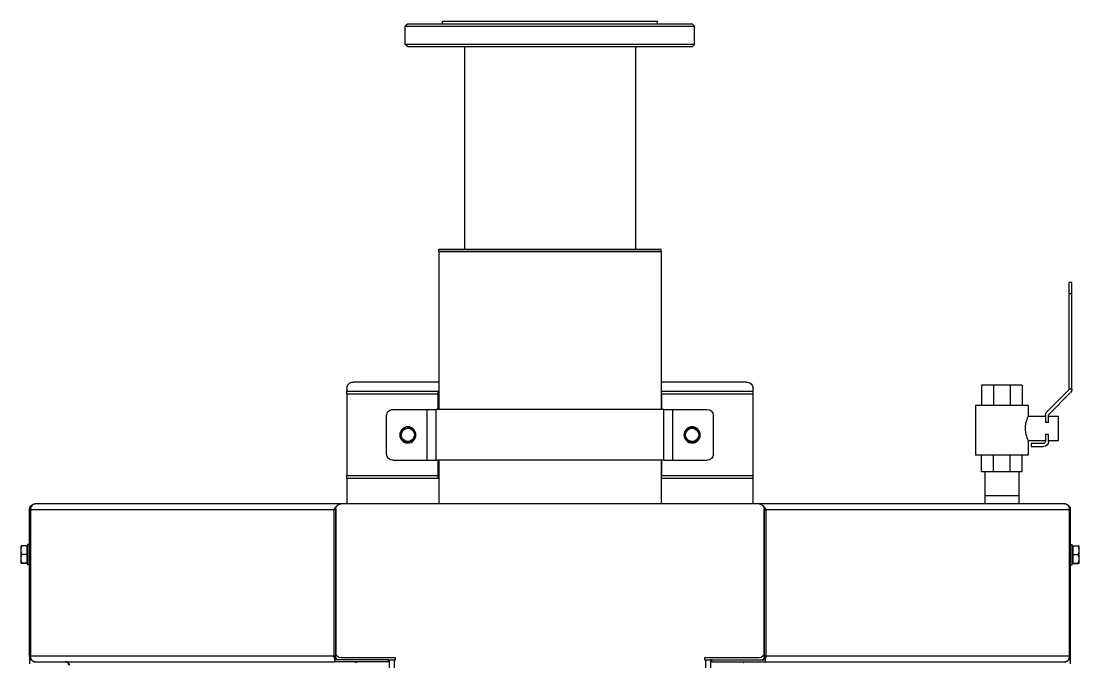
# Model space of a CAD drawing. Extents: x -3873 to 164127, y 7129 to 96529.
# Drawn here: x 53963 to 55005, y 27692 to 28323 of the extents above; entities that cross this region are included whole.
import ezdxf

# ---------------------------------------------------------------- set-up
doc = ezdxf.new("R2010")
doc.units = 0
doc.layers.add('LAYOUT-KROMEKA', color=1, linetype='CONTINUOUS')

# ---------------------------------------------------------------- blocks, each defined once
blk = doc.blocks.new('artik seperatoru-ust')
at = {"layer": 'LAYOUT-KROMEKA'}
for p, q in [((4442.4, 520.9), (4438, 520.9)), ((4438, 520.9), (4438, 520.9)), ((4438, 520.9), (4438, 520.9)), ((4450.9, 520.9), (4442.4, 520.9)), ((4455, 520.9), (4450.9, 520.9)), ((4455, 520.9), (4455, 520.9)), ((4346.4, 512.5), (4339, 512.5)), ((4346.4, 512.5), (4346.4, 511.8)), ((4491.1, 512.5), (4346.4, 512.5)), ((4346.4, 511.8), (4346.4, 212.5)), ((4346.4, 511.8), (4491.1, 511.8)), ((4436.5, 514.5), (4456.5, 514.5)), ((4436.5, 512.5), (4436.5, 514.5)), ((4437.9, 515.1), (4437.9, 520.1)), ((4438.1, 515.1), (4437.9, 515.1)), ((4438.1, 515.1), (4438.1, 520.1)), ((4446.8, 515.1), (4438.1, 515.1)), ((4438.8, 515.1), (4438.8, 514.5)), ((4446.8, 515.1), (4446.8, 520.1)), ((4455.1, 515.1), (4446.8, 515.1)), ((4454.2, 515.1), (4454.2, 514.5)), ((4455.1, 515.1), (4455.1, 520.1)), ((4456.5, 512.5), (4456.5, 514.5)), ((4491.1, 511.8), (4491.1, 512.5)), ((4491.1, 212.5), (4491.1, 511.8)), ((4584.7, 491.3), (4605.9, 512.5)), ((4609.5, 514), (4609.5, 511)), ((4609.5, 514), (4703.5, 514)), ((4703.5, 511), (4609.5, 511)), ((4703.5, 514), (4703.5, 511)), ((4703.5, 514), (4714.5, 514)), ((4714.5, 511), (4703.5, 511)), ((4714.5, 514), (4714.5, 511)), ((4341, 507.1), (4341, 507.1)), ((4341, 507.1), (4341, 507)), ((4341, 212.4), (4341, 507)), ((4496.5, 507.1), (4496.5, 206)), ((4559, 501), (4583, 501)), ((4559, 491), (4559, 501)), ((4583, 491), (4583, 501)), ((4608.1, 510.4), (4586.8, 489.2)), ((4558, 491), (4565.2, 491)), ((4565.2, 488), (4565.2, 491)), ((4576.8, 491), (4576.8, 488)), ((4576.8, 491), (4584, 491)), ((4553, 474), (4553, 486)), ((4556, 486), (4556, 474)), ((4565.2, 488), (4558, 488)), ((4559, 471), (4559, 488)), ((4584, 488), (4576.8, 488)), ((4583, 471), (4583, 488)), ((4544.5, 471), (4544.5, 419)), ((4559, 471), (4544.5, 471)), ((4556, 474), (4553, 474)), ((4593.5, 471), (4583, 471)), ((4593.5, 471), (4593.5, 419)), ((4504.5, 461.9), (4496.5, 461.9)), ((4504.5, 461.9), (4504.5, 428.2)), ((4528.5, 461.7), (4504.5, 461.7)), ((4528.5, 465), (4544.5, 465)), ((4528.5, 453.3), (4528.5, 465)), ((4613.5, 465), (4593.5, 465)), ((4613.5, 465), (4613.5, 453.3)), ((4528.5, 453.3), (4544.5, 453.3)), ((4528.5, 436.7), (4528.5, 453.3)), ((4613.5, 453.3), (4593.5, 453.3)), ((4613.5, 453.3), (4613.5, 436.7)), ((4504.5, 428.2), (4496.5, 428.2)), ((4528.5, 428.3), (4504.5, 428.3)), ((4528.5, 436.7), (4544.5, 436.7)), ((4528.5, 425), (4528.5, 436.7)), ((4613.5, 436.7), (4593.5, 436.7)), ((4613.5, 436.7), (4613.5, 425)), ((4528.5, 425), (4544.5, 425)), ((4593.5, 419), (4544.5, 419)), ((4613.5, 425), (4593.5, 425)), ((4341, 212.4), (4343, 212.4)), ((4341, 159.4), (4341, 212.4)), ((4343, 159.4), (4343, 212.4)), ((4346.4, 212.5), (4346.4, 211.1)), ((4491.1, 212.5), (4346.4, 212.5)), ((4491.1, 211.1), (4346.4, 211.1)), ((4350, 211), (4491.5, 211)), ((4353.5, 211.1), (4353.5, 211)), ((4491.1, 211.1), (4491.1, 212.5)), ((4345, 206), (4345, 152.1)), ((4496.5, 206), (4496.5, -206)), ((4496.5, 200), (4521.5, 200)), ((4521.5, 200), (4524.5, 200)), ((4521.5, 200), (4521.5, 110)), ((4524.5, 110), (4524.5, 200)), ((4524.5, 110), (4524.5, 200)), ((4524.5, 200), (4604.5, 200)), ((4604.5, 200), (4607.5, 200)), ((4604.5, 200), (4604.5, 110)), ((4604.5, 200), (4604.5, 110)), ((4607.5, 200), (4610.5, 200)), ((4607.5, 110), (4607.5, 200)), ((4616.5, 194), (4616.5, 109.5)), ((4142, 158.5), (4343, 158.5)), ((4341, 159.4), (4343, 159.4)), ((4343, 159.4), (4343, 158.5)), ((4343, 153.1), (4343, 158.5)), ((4545.5, 160.9), (4583.5, 160.9)), ((4343, 153.1), (4142, 153.1)), ((4343, 152.1), (4343, 153.1)), ((4345, 152.1), (4343, 152.1)), ((4539.5, 120.9), (4539.5, 154.9)), ((4589.5, 120.9), (4589.5, 154.9)), ((4947, 140.5), (4949, 142.5)), ((4947, -140.5), (4947, 140.5)), ((4949, 142.5), (4949, -142.5)), ((4949, 142.5), (4967, 142.5)), ((4967, -142.5), (4967, 142.5)), ((4969, 140.5), (4967, 142.5)), ((4969, 140.5), (4969, -140.5)), ((4539.5, 120.9), (4589.5, 120.9)), ((4539.5, 112), (4539.5, 120.9)), ((4589.5, 112), (4589.5, 120.9)), ((4539.5, 109.5), (4496.5, 109.5)), ((4521.5, 110), (4524.5, 110)), ((4521.5, 110), (4521.5, 109.5)), ((4524.5, 109.5), (4524.5, 110)), ((4539.5, 110), (4524.5, 110)), ((4539.5, 112), (4589.5, 112)), ((4539.5, 112), (4539.5, -112)), ((4589.5, 112), (4589.5, -112)), ((4604.5, 110), (4589.5, 110)), ((4745, 109.5), (4589.5, 109.5)), ((4604.5, 110), (4607.5, 110)), ((4604.5, 110), (4604.5, 109.5)), ((4607.5, 109.5), (4607.5, 110)), ((4745, -109.5), (4745, 109.5)), ((4745, 109.5), (4745, -109.5)), ((4745, 109.5), (4747, 109.5)), ((4747, 109.5), (4747, -109.5)), ((4969, 106), (4972, 106)), ((4972, -106), (4972, 106)), ((4947, 84.2), (4747, 84.2)), ((4947, -84.1), (4747, -84.1)), ((4539.5, -109.5), (4496.5, -109.5)), ((4521.5, -109.5), (4521.5, -110)), ((4521.5, -110), (4524.5, -110)), ((4521.5, -110), (4521.5, -200)), ((4524.5, -110), (4524.5, -109.5)), ((4524.5, -200), (4524.5, -110)), ((4524.5, -110), (4539.5, -110)), ((4524.5, -200), (4524.5, -110)), ((4539.5, -112), (4589.5, -112)), ((4539.5, -120.9), (4539.5, -112)), ((4745, -109.5), (4589.5, -109.5)), ((4589.5, -110), (4604.5, -110)), ((4589.5, -120.9), (4589.5, -112)), ((4604.5, -109.5), (4604.5, -110)), ((4604.5, -110), (4607.5, -110)), ((4604.5, -110), (4604.5, -200)), ((4604.5, -110), (4604.5, -200)), ((4607.5, -110), (4607.5, -109.5)), ((4607.5, -200), (4607.5, -110)), ((4616.5, -109.5), (4616.5, -194)), ((4745, -109.5), (4747, -109.5)), ((4969, -106), (4972, -106)), ((4539.5, -120.9), (4589.5, -120.9)), ((4539.5, -154.9), (4539.5, -120.9)), ((4589.5, -154.9), (4589.5, -120.9)), ((4947, -140.5), (4949, -142.5)), ((4949, -142.5), (4967, -142.5)), ((4969, -140.5), (4967, -142.5)), ((4142, -153.1), (4343, -153.1)), ((4343, -153.1), (4343, -152.1)), ((4343, -152.1), (4345, -152.1)), ((4343, -158.5), (4343, -153.1)), ((4345, -152.1), (4345, -206)), ((4343, -158.5), (4142, -158.5)), ((4343, -159.4), (4341, -159.4)), ((4341, -159.4), (4341, -212.4)), ((4343, -159.4), (4343, -158.5)), ((4343, -159.4), (4343, -212.4)), ((4545.5, -160.9), (4583.5, -160.9)), ((4521.5, -200), (4496.5, -200)), ((4496.5, -206), (4496.5, -507.1)), ((4521.5, -200), (4524.5, -200)), ((4604.5, -200), (4524.5, -200)), ((4604.5, -200), (4607.5, -200)), ((4610.5, -200), (4607.5, -200)), ((4341, -507), (4341, -212.4)), ((4343, -212.4), (4341, -212.4)), ((4346.4, -211.1), (4346.4, -212.5)), ((4491.1, -211.1), (4346.4, -211.1)), ((4346.4, -212.5), (4346.4, -511.8)), ((4346.4, -212.5), (4491.1, -212.5)), ((4491.5, -211), (4350, -211)), ((4353.5, -211), (4353.5, -211.1)), ((4491.1, -211.1), (4491.1, -212.5)), ((4491.1, -511.8), (4491.1, -212.5)), ((4341, -507), (4341, -507.1)), ((4341, -507.1), (4341, -507.1)), ((4346.4, -512.5), (4339, -512.5)), ((4346.4, -511.8), (4346.4, -512.5)), ((4491.1, -511.8), (4346.4, -511.8)), ((4346.4, -512.5), (4491.1, -512.5)), ((4436.5, -512.5), (4436.5, -514.5)), ((4456.5, -514.5), (4436.5, -514.5)), ((4437.9, -515.1), (4438.1, -515.1)), ((4437.9, -515.1), (4437.9, -520.1)), ((4438, -520.9), (4442.4, -520.9)), ((4438, -520.9), (4438, -520.9)), ((4438, -520.9), (4438, -520.9)), ((4438.1, -515.1), (4438.1, -520.1)), ((4438.1, -515.1), (4446.8, -515.1)), ((4438.8, -515.1), (4438.8, -514.5)), ((4442.4, -520.9), (4450.9, -520.9)), ((4446.8, -515.1), (4446.8, -520.1)), ((4446.8, -515.1), (4455.1, -515.1)), ((4450.9, -520.9), (4455, -520.9)), ((4454.2, -515.1), (4454.2, -514.5)), ((4455, -520.9), (4455, -520.9)), ((4455.1, -515.1), (4455.1, -520.1)), ((4456.5, -512.5), (4456.5, -514.5)), ((4491.1, -511.8), (4491.1, -512.5))]:
    blk.add_line(p, q, dxfattribs=at)
for centre in [(4564.5, 140), (4564.5, -140)]:
    blk.add_circle(centre, 8, dxfattribs=at)
for centre, radius, start, end in [((4609.5, 509), 5, 90, 135), ((4609.5, 509), 2, 90, 135), ((4558, 486), 5, 90, 180), ((4584, 492), 1, 270, 315), ((4558, 486), 2, 90, 180), ((4584, 492), 4, 270, 315), ((4350, 206), 5, 90, 180), ((4491.5, 206), 5, 0, 90), ((4610.5, 194), 6, 0, 90), ((4545.5, 154.9), 6, 90, 180), ((4583.5, 154.9), 6, 0, 90), ((4564.5, 140), 6.5, 58.5, 118.5), ((4564.5, 140), 6.5, 118.5, 178.5), ((4564.5, 140), 6.5, 178.5, 238.5), ((4564.5, 140), 6.5, 298.5, 358.5), ((4564.5, 140), 6.5, 358.5, 58.5), ((4564.5, 140), 6.5, 238.5, 298.5), ((4564.5, -140), 6.5, 110.3831, 170.3831), ((4564.5, -140), 6.5, 50.3831, 110.3831), ((4564.5, -140), 6.5, 350.3831, 50.3831), ((4564.5, -140), 6.5, 170.3831, 230.3831), ((4564.5, -140), 6.5, 230.3831, 290.3831), ((4564.5, -140), 6.5, 290.3831, 350.3831), ((4545.5, -154.9), 6, 180, 270), ((4583.5, -154.9), 6, 270, 0), ((4610.5, -194), 6, 270, 0), ((4350, -206), 5, 180, 270), ((4491.5, -206), 5, 270, 0)]:
    blk.add_arc(centre, radius, start, end, dxfattribs=at)
for centre, major_axis, start_param, end_param in [((4346.4, 208.7), (-5.4, 0), 4.712389, 5.393465), ((4346.4, 208.7), (-3.4, 0), 4.712389, 6.283185), ((4337.6, 192.9), (0, -4.81), 0.959128, 1.570796), ((4337.6, -192.9), (0, 4.81), 4.712389, 5.324057), ((4346.4, -208.7), (-3.4, 0), 0, 1.570796), ((4346.4, -208.7), (5.4, 0), 4.031313, 4.712389)]:
    blk.add_ellipse(centre, major_axis=major_axis, ratio=0.707107, start_param=start_param, end_param=end_param, dxfattribs=at)
for points, weights in [([(4438, 520.9), (4437.9, 520.9), (4437.9, 520.1)], [1, 1.0379548493, 1]), ([(4438.1, 520.1), (4438.1, 520.9), (4438, 520.9)], [1, 1.0379548493, 1]), ([(4442.4, 520.9), (4440.4, 520.9), (4438.1, 520.1)], [1, 1.0379548493, 1]), ([(4446.8, 520.1), (4444.4, 520.9), (4442.4, 520.9)], [1, 1.0379548493, 1]), ([(4450.9, 520.9), (4449, 520.9), (4446.8, 520.1)], [1, 1.0379548493, 1]), ([(4455.1, 520.1), (4452.9, 520.9), (4450.9, 520.9)], [1, 1.0379548493, 1]), ([(4455, 520.9), (4455.1, 520.9), (4455.1, 520.1)], [1.00341059011, 1.03616516533, 1]), ([(4561.4, 145.7), (4562.9, 146.5), (4564.7, 147.5)], [1, 1.0379548493, 1]), ([(4564.7, 147.5), (4566.4, 146.5), (4567.9, 145.5)], [1, 1.0379548493, 1]), ([(4557.9, 136.4), (4558, 138.4), (4558, 140.2)], [1, 1.0379548493, 1]), ([(4561.1, 134.5), (4559.6, 135.4), (4557.9, 136.4)], [1, 1.0379548493, 1]), ([(4558, 140.2), (4558, 141.9), (4558.1, 143.9)], [1, 1.0379548493, 1]), ([(4558.1, 143.9), (4559.9, 144.9), (4561.4, 145.7)], [1, 1.0379548493, 1]), ([(4570.9, 136.1), (4569.1, 135.1), (4567.6, 134.3)], [1, 1.0379548493, 1]), ([(4567.9, 145.5), (4569.4, 144.6), (4571.1, 143.6)], [1, 1.0379548493, 1]), ([(4571, 139.8), (4571, 138.1), (4570.9, 136.1)], [1, 1.0379548493, 1]), ([(4571.1, 143.6), (4571, 141.6), (4571, 139.8)], [1, 1.0379548493, 1]), ([(4564.3, 132.5), (4562.6, 133.5), (4561.1, 134.5)], [1, 1.0379548493, 1]), ([(4567.6, 134.3), (4566.1, 133.5), (4564.3, 132.5)], [1, 1.0379548493, 1]), ([(4558.1, -138.9), (4558.4, -137.2), (4558.7, -135.2)], [1, 1.0379548493, 1]), ([(4558.7, -135.2), (4560.6, -134.5), (4562.2, -133.9)], [1, 1.0379548493, 1]), ([(4562.2, -133.9), (4563.9, -133.3), (4565.8, -132.6)], [1, 1.0379548493, 1]), ([(4565.8, -132.6), (4567.3, -133.9), (4568.6, -135)], [1, 1.0379548493, 1]), ([(4568.6, -135), (4570, -136.1), (4571.5, -137.4)], [1, 1.0379548493, 1]), ([(4557.5, -142.6), (4557.8, -140.6), (4558.1, -138.9)], [1, 1.0379548493, 1]), ([(4560.4, -145), (4559, -143.9), (4557.5, -142.6)], [1, 1.0379548493, 1]), ([(4563.2, -147.4), (4561.7, -146.1), (4560.4, -145)], [1, 1.0379548493, 1]), ([(4570.3, -144.8), (4568.4, -145.5), (4566.8, -146.1)], [1, 1.0379548493, 1]), ([(4570.9, -141.1), (4570.6, -142.8), (4570.3, -144.8)], [1, 1.0379548493, 1]), ([(4571.5, -137.4), (4571.2, -139.4), (4570.9, -141.1)], [1, 1.0379548493, 1]), ([(4566.8, -146.1), (4565.1, -146.7), (4563.2, -147.4)], [1, 1.0379548493, 1]), ([(4437.9, -520.1), (4437.9, -520.9), (4438, -520.9)], [1, 1.0379548493, 1]), ([(4438, -520.9), (4438.1, -520.9), (4438.1, -520.1)], [1, 1.0379548493, 1]), ([(4438.1, -520.1), (4440.4, -520.9), (4442.4, -520.9)], [1, 1.0379548493, 1]), ([(4442.4, -520.9), (4444.4, -520.9), (4446.8, -520.1)], [1, 1.0379548493, 1]), ([(4446.8, -520.1), (4449, -520.9), (4450.9, -520.9)], [1, 1.0379548493, 1]), ([(4450.9, -520.9), (4452.9, -520.9), (4455.1, -520.1)], [1, 1.0379548493, 1]), ([(4455.1, -520.1), (4455.1, -520.9), (4455, -520.9)], [1, 1.03616516533, 1.00341059011])]:
    blk.add_rational_spline(points, weights, degree=2, dxfattribs=at)
for points, knots in [([(4346.4, 512.5), (4344.8, 512.5), (4343.2, 511.8), (4342.2, 510.5), (4341.4, 509.6), (4341, 508.3), (4341, 507.1)], [0, 0, 0, 0, 0.882368, 0.882368, 0.882368, 1.570796, 1.570796, 1.570796, 1.570796]), ([(4341, 507), (4341, 508.4), (4341.7, 509.8), (4343, 510.7), (4343.9, 511.4), (4345.2, 511.8), (4346.4, 511.8)], [-1.570796, -1.570796, -1.570796, -1.570796, -0.688428, -0.688428, -0.688428, 0, 0, 0, 0]), ([(4496.5, 507.1), (4496.5, 508.8), (4495.7, 510.4), (4494.4, 511.4), (4493.4, 512.1), (4492.3, 512.5), (4491.1, 512.5)], [0, 0, 0, 0, 0.91855, 0.91855, 0.91855, 1.570796, 1.570796, 1.570796, 1.570796]), ([(4491.1, 511.8), (4492.8, 511.7), (4494.4, 510.9), (4495.4, 509.8), (4496.1, 509), (4496.5, 508.1), (4496.5, 507.1)], [0, 0, 0, 0, 0.91855, 0.91855, 0.91855, 1.570796, 1.570796, 1.570796, 1.570796]), ([(4583, 471), (4583, 471), (4582.7, 470.9), (4581.5, 470.3), (4580.5, 469.9), (4578.4, 469.2), (4577.1, 468.8), (4574.9, 468.4), (4574.1, 468.3), (4572.6, 468.1), (4571.8, 468.1), (4571, 468.1), (4570.2, 468.1), (4569.4, 468.1), (4567.9, 468.3), (4567.1, 468.4), (4564.9, 468.8), (4563.6, 469.2), (4561.5, 469.9), (4560.5, 470.3), (4559.3, 470.9), (4559, 471), (4559, 471)], [5.516737, 5.516737, 5.516737, 5.516737, 5.976028, 5.976028, 6.435319, 6.435319, 6.895484, 6.895484, 7.125566, 7.125566, 7.355649, 7.355649, 7.355649, 7.585731, 7.585731, 7.815814, 7.815814, 8.275979, 8.275979, 8.73527, 8.73527, 9.194561, 9.194561, 9.194561, 9.194561]), ([(4494.5, 210), (4494.4, 210.1), (4494.4, 210.1), (4494.4, 210.1), (4493.4, 211.2), (4492.3, 212), (4491.1, 212.5)], [0.8941504, 0.8941504, 0.8941504, 0.8941504, 0.9185497, 0.9185497, 0.9185497, 1.5707963, 1.5707963, 1.5707963, 1.5707963]), ([(4337.6, -473.3), (4338.7, -473.3), (4339.8, -474), (4340.4, -475.1), (4340.8, -475.7), (4341, -476.5), (4341, -477.3)], [-3.141593, -3.141593, -3.141593, -3.141593, -2.170949, -2.170949, -2.170949, -1.570796, -1.570796, -1.570796, -1.570796]), ([(4337.6, -474), (4338.7, -474), (4339.8, -474.6), (4340.4, -475.5), (4340.8, -476), (4341, -476.7), (4341, -477.4)], [-3.141593, -3.141593, -3.141593, -3.141593, -2.170949, -2.170949, -2.170949, -1.570796, -1.570796, -1.570796, -1.570796]), ([(4346.4, -511.8), (4344.8, -511.8), (4343.2, -511.2), (4342.2, -510.1), (4341.4, -509.2), (4341, -508.1), (4341, -507)], [0, 0, 0, 0, 0.882368, 0.882368, 0.882368, 1.570796, 1.570796, 1.570796, 1.570796]), ([(4341, -507.1), (4341, -508.7), (4341.7, -510.3), (4343, -511.3), (4343.9, -512.1), (4345.2, -512.5), (4346.4, -512.5)], [-1.570796, -1.570796, -1.570796, -1.570796, -0.688428, -0.688428, -0.688428, 0, 0, 0, 0]), ([(4491.1, -512.5), (4492.8, -512.5), (4494.4, -511.7), (4495.4, -510.4), (4496.1, -509.4), (4496.5, -508.3), (4496.5, -507.1)], [0, 0, 0, 0, 0.91855, 0.91855, 0.91855, 1.570796, 1.570796, 1.570796, 1.570796]), ([(4496.5, -507.1), (4496.5, -508.4), (4495.7, -509.8), (4494.4, -510.7), (4493.4, -511.3), (4492.3, -511.7), (4491.1, -511.8)], [0, 0, 0, 0, 0.91855, 0.91855, 0.91855, 1.570796, 1.570796, 1.570796, 1.570796])]:
    blk.add_open_spline(points, degree=3, knots=knots, dxfattribs=at)
for points in [[(4491.2, 211), (4491.2, 211), (4491.1, 211.1), (4491.1, 211.1)], [(4491.1, -212.5), (4492.3, -212), (4493.5, -211.1), (4494.5, -210)], [(4491.2, -211), (4491.2, -211), (4491.1, -211.1), (4491.1, -211.1)]]:
    blk.add_open_spline(points, degree=3, dxfattribs=at)

msp = doc.modelspace()

# ---------------------------------------------------------------- block references
at = {"layer": 'LAYOUT-KROMEKA', "xscale": -1, "rotation": 270}
msp.add_blockref('artik seperatoru-ust', (54483.7, 23351.3), dxfattribs=at)

doc.saveas('drawing.dxf')
